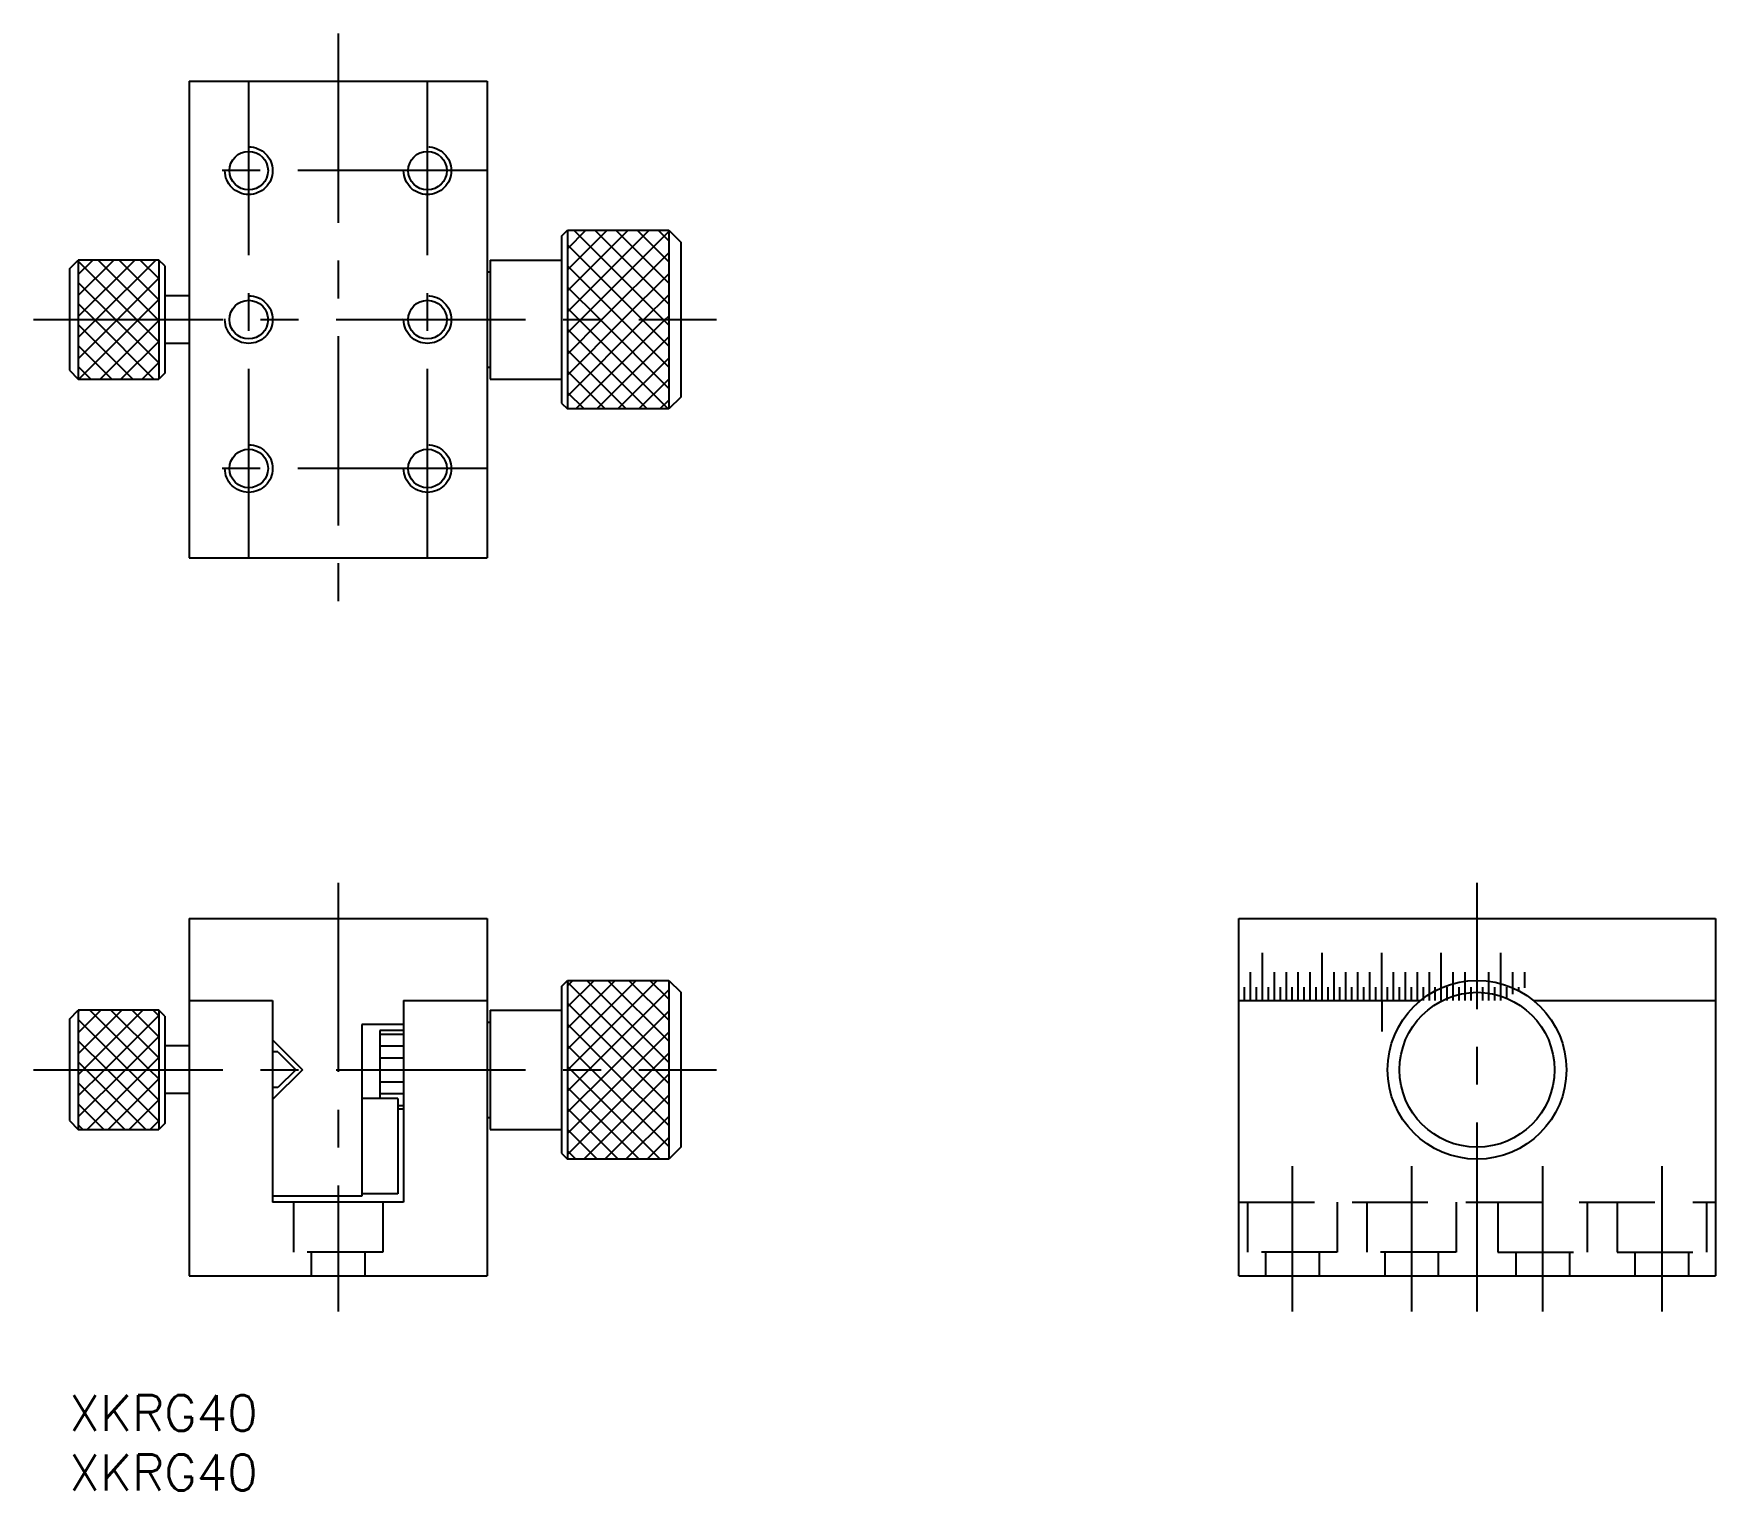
# Model space of a CAD drawing. Extents: x -3 to 138, y -8 to 114.
import ezdxf

# ---------------------------------------------------------------- set-up
doc = ezdxf.new("R2010")
doc.units = 0
doc.header["$LTSCALE"] = 0.5
doc.linetypes.add('CENTER', pattern=[50.8, 31.75, -6.35, 6.35, -6.35])
doc.linetypes.add('DASHED', pattern=[19.05, 12.7, -6.35])
for name, color, linetype in [('MSM_CENTER', 1, 'CENTER'), ('MSM_CONTINUOUS', 7, 'CONTINUOUS'), ('MSM_DASHED', 4, 'DASHED'), ('MSM_NARROW', 5, 'CONTINUOUS'), ('MSM_PART_NUMBER', 7, 'CONTINUOUS')]:
    doc.layers.add(name, color=color, linetype=linetype)
doc.styles.get("Standard").update_dxf_attribs({"font": 'txt.shx', "height": 3, "bigfont": 'bigfont.shx'})

# ---------------------------------------------------------------- blocks, each defined once
blk = doc.blocks.new('*U8')
at = {"layer": 'MSM_PART_NUMBER'}
blk.add_text('XKRG40', height=3, dxfattribs=at).set_placement((0, -3))
blk = doc.blocks.new('*U9')
at = {"layer": 'MSM_PART_NUMBER'}
blk.add_text('XKRG40', height=3, dxfattribs=at).set_placement((0, -8))

msp = doc.modelspace()

# ---------------------------------------------------------------- linework, layer by layer
at = {"layer": 'MSM_CENTER'}
for p, q in [((22.55, 114.26), (22.55, 66.26)), ((15.05, 70.26), (15.05, 110.26)), ((30.05, 70.26), (30.05, 110.26)), ((35.05, 102.76), (10.05, 102.76)), ((-3, 90.26), (54.3, 90.26)), ((35.05, 77.76), (10.05, 77.76)), ((22.55, 43), (22.55, 7)), ((118.13, 7), (118.13, 43)), ((-3, 27.3), (54.3, 27.3)), ((102.63, 19.2), (102.63, 7)), ((112.63, 19.2), (112.63, 7)), ((123.63, 19.2), (123.63, 7)), ((133.63, 19.2), (133.63, 7))]:
    msp.add_line(p, q, dxfattribs=at)
at = {"layer": 'MSM_CONTINUOUS'}
for p, q in [((10.05, 110.26), (10.05, 70.26)), ((10.05, 110.26), (35.05, 110.26)), ((35.05, 110.26), (35.05, 70.26)), ((41.3, 97.26), (41.8, 97.76)), ((41.8, 97.76), (41.8, 82.76)), ((41.8, 97.76), (50.3, 97.76)), ((50.3, 97.76), (50.3, 82.76)), ((50.3, 97.76), (51.3, 96.76)), ((41.3, 97.26), (41.3, 83.26)), ((51.3, 96.76), (51.3, 83.76)), ((0, 94.51), (0.75, 95.26)), ((7.5, 95.26), (0.75, 95.26)), ((0.75, 95.26), (0.75, 85.26)), ((7.5, 95.26), (7.5, 85.26)), ((8, 94.76), (7.5, 95.26)), ((8, 94.76), (8, 85.76)), ((35.3, 95.26), (41.3, 95.26)), ((35.3, 95.26), (35.3, 85.26)), ((0, 94.51), (0, 86.01)), ((35.05, 94.26), (35.3, 94.26)), ((10.05, 92.26), (8, 92.26)), ((10.05, 88.26), (8, 88.26)), ((35.05, 86.26), (35.3, 86.26)), ((0, 86.01), (0.75, 85.26)), ((0.75, 85.26), (7.5, 85.26)), ((8, 85.76), (7.5, 85.26)), ((35.3, 85.26), (41.3, 85.26)), ((51.3, 83.76), (50.3, 82.76)), ((41.3, 83.26), (41.8, 82.76)), ((50.3, 82.76), (41.8, 82.76)), ((10.05, 70.26), (35.05, 70.26)), ((10.05, 40), (10.05, 10)), ((10.05, 40), (35.05, 40)), ((35.05, 40), (35.05, 10)), ((98.13, 40), (138.13, 40)), ((98.13, 10), (98.13, 40)), ((138.13, 40), (138.13, 10)), ((41.3, 34.3), (41.8, 34.8)), ((41.3, 34.3), (41.3, 20.3)), ((41.8, 34.8), (41.8, 19.8)), ((41.8, 34.8), (50.3, 34.8)), ((50.3, 34.8), (50.3, 19.8)), ((50.3, 34.8), (51.3, 33.8)), ((10.05, 33.1), (17.05, 33.1)), ((17.05, 33.1), (17.05, 16.2)), ((28.05, 33.1), (35.05, 33.1)), ((28.05, 33.1), (28.05, 16.2)), ((51.3, 33.8), (51.3, 20.8)), ((98.13, 33.1), (113.38, 33.1)), ((122.89, 33.1), (138.13, 33.1)), ((0, 31.55), (0.75, 32.3)), ((0, 31.55), (0, 23.05)), ((7.5, 32.3), (0.75, 32.3)), ((0.75, 32.3), (0.75, 22.3)), ((7.5, 32.3), (7.5, 22.3)), ((8, 31.8), (7.5, 32.3)), ((8, 31.8), (8, 22.8)), ((24.55, 31.1), (24.55, 16.7)), ((28.05, 31.1), (24.55, 31.1)), ((35.05, 31.3), (35.3, 31.3)), ((35.3, 32.3), (41.3, 32.3)), ((35.3, 32.3), (35.3, 22.3)), ((17.05, 29.8), (19.55, 27.3)), ((28.05, 30.6), (26.05, 30.6)), ((26.05, 30.6), (26.05, 24.9)), ((10.05, 29.3), (8, 29.3)), ((17.5, 28.8), (17.05, 28.8)), ((17.5, 28.8), (19, 27.3)), ((19.55, 27.3), (17.05, 24.8)), ((19, 27.3), (17.5, 25.8)), ((17.5, 25.8), (17.05, 25.8)), ((10.05, 25.3), (8, 25.3)), ((27.55, 24.9), (24.55, 24.9)), ((27.55, 24.9), (27.55, 16.9)), ((28.05, 24), (27.55, 24)), ((0, 23.05), (0.75, 22.3)), ((8, 22.8), (7.5, 22.3)), ((35.05, 23.3), (35.3, 23.3)), ((0.75, 22.3), (7.5, 22.3)), ((35.3, 22.3), (41.3, 22.3)), ((41.3, 20.3), (41.8, 19.8)), ((50.3, 19.8), (41.8, 19.8)), ((51.3, 20.8), (50.3, 19.8)), ((24.55, 16.7), (17.05, 16.7)), ((28.05, 16.2), (17.05, 16.2)), ((27.55, 16.9), (24.55, 16.9)), ((10.05, 10), (35.05, 10)), ((98.13, 10), (138.13, 10))]:
    msp.add_line(p, q, dxfattribs=at)
for centre, radius in [((15.05, 102.76), 1.62), ((30.05, 102.76), 1.62), ((15.05, 90.26), 1.62), ((30.05, 90.26), 1.62), ((15.05, 77.76), 1.62), ((30.05, 77.76), 1.62), ((118.13, 27.3), 7.5), ((118.13, 27.3), 6.5)]:
    msp.add_circle(centre, radius, dxfattribs=at)
at = {"layer": 'MSM_DASHED'}
for p, q in [((18.8, 16.2), (18.8, 12)), ((18.8, 16.2), (18.8, 12)), ((26.3, 16.2), (26.3, 12)), ((26.3, 16.2), (26.3, 12)), ((98.13, 16.2), (138.13, 16.2)), ((98.88, 16.2), (98.88, 12)), ((106.38, 16.2), (106.38, 12)), ((108.88, 16.2), (108.88, 12)), ((116.38, 16.2), (116.38, 12)), ((119.88, 16.2), (119.88, 12)), ((127.38, 16.2), (127.38, 12)), ((129.88, 16.2), (129.88, 12)), ((137.38, 16.2), (137.38, 12)), ((26.3, 12), (18.8, 12)), ((20.3, 12), (20.3, 10)), ((24.8, 12), (24.8, 10)), ((106.38, 12), (98.88, 12)), ((100.38, 12), (100.38, 10)), ((104.88, 12), (104.88, 10)), ((116.38, 12), (108.88, 12)), ((110.38, 12), (110.38, 10)), ((114.88, 12), (114.88, 10)), ((119.88, 12), (127.38, 12)), ((121.38, 12), (121.38, 10)), ((125.88, 12), (125.88, 10)), ((129.88, 12), (137.38, 12)), ((131.38, 12), (131.38, 10)), ((135.88, 12), (135.88, 10))]:
    msp.add_line(p, q, dxfattribs=at)
for centre in [(15.05, 102.76), (30.05, 102.76), (15.05, 90.26), (30.05, 90.26), (15.05, 77.76), (30.05, 77.76)]:
    msp.add_circle(centre, 2, dxfattribs=at)
at = {"layer": 'MSM_NARROW'}
for p, q in [((41.8, 96.21), (43.35, 97.76)), ((41.8, 94.44), (45.12, 97.76)), ((41.8, 92.67), (46.89, 97.76)), ((41.8, 90.9), (48.65, 97.76)), ((49.83, 90.26), (42.33, 97.76)), ((42.92, 90.26), (50.3, 97.64)), ((50.3, 91.56), (44.1, 97.76)), ((50.3, 93.33), (45.87, 97.76)), ((50.3, 95.1), (47.64, 97.76)), ((50.3, 96.87), (49.4, 97.76)), ((48.06, 90.26), (41.8, 96.53)), ((0.75, 94.05), (1.96, 95.26)), ((0.75, 92.28), (3.73, 95.26)), ((0.75, 90.52), (5.5, 95.26)), ((5.64, 90.26), (0.75, 95.15)), ((2.26, 90.26), (7.26, 95.26)), ((7.41, 90.26), (2.41, 95.26)), ((7.5, 91.93), (4.17, 95.26)), ((7.5, 93.7), (5.94, 95.26)), ((46.3, 90.26), (41.8, 94.76)), ((44.69, 90.26), (50.3, 95.87)), ((3.87, 90.26), (0.75, 93.38)), ((4.03, 90.26), (7.5, 93.73)), ((46.46, 90.26), (50.3, 94.1)), ((5.8, 90.26), (7.5, 91.96)), ((44.53, 90.26), (41.8, 92.99)), ((48.22, 90.26), (50.3, 92.33)), ((2.1, 90.26), (0.75, 91.61)), ((42.76, 90.26), (41.8, 91.22)), ((49.99, 90.26), (50.3, 90.56)), ((0.75, 88.75), (2.26, 90.26)), ((0.75, 86.98), (4.03, 90.26)), ((5.33, 85.26), (0.75, 89.85)), ((0.8, 85.26), (5.8, 90.26)), ((7.1, 85.26), (2.1, 90.26)), ((2.57, 85.26), (7.5, 90.19)), ((7.5, 86.63), (3.87, 90.26)), ((7.5, 88.4), (5.64, 90.26)), ((7.5, 90.17), (7.41, 90.26)), ((41.8, 89.14), (42.92, 90.26)), ((41.8, 87.37), (44.69, 90.26)), ((41.8, 85.6), (46.46, 90.26)), ((41.8, 83.83), (48.22, 90.26)), ((48.49, 82.76), (41.8, 89.46)), ((42.49, 82.76), (49.99, 90.26)), ((50.26, 82.76), (42.76, 90.26)), ((50.3, 84.49), (44.53, 90.26)), ((50.3, 86.26), (46.3, 90.26)), ((50.3, 88.03), (48.06, 90.26)), ((50.3, 89.8), (49.83, 90.26)), ((3.57, 85.26), (0.75, 88.08)), ((4.33, 85.26), (7.5, 88.43)), ((46.73, 82.76), (41.8, 87.69)), ((44.26, 82.76), (50.3, 88.8)), ((1.8, 85.26), (0.75, 86.31)), ((6.1, 85.26), (7.5, 86.66)), ((46.03, 82.76), (50.3, 87.03)), ((44.96, 82.76), (41.8, 85.92)), ((47.8, 82.76), (50.3, 85.26)), ((43.19, 82.76), (41.8, 84.15)), ((49.56, 82.76), (50.3, 83.49)), ((100.13, 33.1), (100.13, 37.11)), ((105.13, 33.1), (105.13, 37.11)), ((110.13, 33.1), (110.13, 37.11)), ((115.13, 33.1), (115.13, 37.11)), ((120.13, 33.1), (120.13, 37.11)), ((99.13, 33.1), (99.13, 35.48)), ((101.13, 33.1), (101.13, 35.48)), ((102.13, 33.1), (102.13, 35.48)), ((103.13, 33.1), (103.13, 35.48)), ((104.13, 33.1), (104.13, 35.48)), ((106.13, 33.1), (106.13, 35.48)), ((107.13, 33.1), (107.13, 35.48)), ((108.13, 33.1), (108.13, 35.48)), ((109.13, 33.1), (109.13, 35.48)), ((111.13, 33.1), (111.13, 35.48)), ((112.13, 33.1), (112.13, 35.48)), ((113.13, 33.1), (113.13, 35.48)), ((114.13, 33.1), (114.13, 35.48)), ((116.13, 33.1), (116.13, 35.48)), ((117.13, 33.1), (117.13, 35.48)), ((118.13, 33.1), (118.13, 35.48)), ((119.13, 33.1), (119.13, 35.48)), ((121.13, 33.64), (121.13, 35.48)), ((122.13, 34.17), (122.13, 35.48)), ((41.8, 34.34), (42.26, 34.8)), ((41.8, 32.57), (44.03, 34.8)), ((41.8, 30.8), (45.8, 34.8)), ((41.8, 29.03), (47.57, 34.8)), ((49.15, 27.3), (41.8, 34.66)), ((41.83, 27.3), (49.33, 34.8)), ((50.3, 27.92), (43.42, 34.8)), ((43.6, 27.3), (50.3, 34)), ((50.3, 29.69), (45.19, 34.8)), ((50.3, 31.46), (46.96, 34.8)), ((50.3, 33.23), (48.72, 34.8)), ((98.63, 33.1), (98.63, 34.23)), ((99.63, 33.1), (99.63, 34.23)), ((100.63, 33.1), (100.63, 34.23)), ((101.63, 33.1), (101.63, 34.23)), ((102.63, 33.1), (102.63, 34.23)), ((103.63, 33.1), (103.63, 34.23)), ((104.63, 33.1), (104.63, 34.23)), ((105.63, 33.1), (105.63, 34.23)), ((106.63, 33.1), (106.63, 34.23)), ((107.63, 33.1), (107.63, 34.23)), ((108.63, 33.1), (108.63, 34.23)), ((109.63, 33.1), (109.63, 34.23)), ((110.63, 33.1), (110.63, 34.23)), ((111.63, 33.1), (111.63, 34.23)), ((112.63, 33.1), (112.63, 34.23)), ((113.63, 33.1), (113.63, 34.23)), ((114.63, 33.1), (114.63, 34.23)), ((115.63, 33.1), (115.63, 34.23)), ((116.63, 33.1), (116.63, 34.23)), ((117.63, 33.1), (117.63, 34.23)), ((118.63, 33.1), (118.63, 34.23)), ((119.63, 33.1), (119.63, 34.23)), ((120.63, 33.3), (120.63, 34.23)), ((121.63, 33.93), (121.63, 34.23)), ((47.39, 27.3), (41.8, 32.89)), ((110.13, 33.1), (110.13, 30.51)), ((0.75, 32.18), (0.87, 32.3)), ((0.75, 30.41), (2.64, 32.3)), ((0.75, 28.64), (4.41, 32.3)), ((4.96, 27.3), (0.75, 31.51)), ((1.17, 27.3), (6.17, 32.3)), ((6.73, 27.3), (1.73, 32.3)), ((2.94, 27.3), (7.5, 31.86)), ((7.5, 28.29), (3.49, 32.3)), ((7.5, 30.06), (5.26, 32.3)), ((7.5, 31.83), (7.03, 32.3)), ((45.62, 27.3), (41.8, 31.12)), ((45.37, 27.3), (50.3, 32.23)), ((3.19, 27.3), (0.75, 29.74)), ((4.71, 27.3), (7.5, 30.09)), ((26.05, 30.3), (28.05, 30.3)), ((47.14, 27.3), (50.3, 30.46)), ((6.48, 27.3), (7.5, 28.32)), ((26.05, 29.3), (28.05, 29.3)), ((26.05, 28.3), (28.05, 28.3)), ((43.85, 27.3), (41.8, 29.35)), ((48.9, 27.3), (50.3, 28.69)), ((1.42, 27.3), (0.75, 27.97)), ((0.75, 26.88), (1.17, 27.3)), ((0.75, 25.11), (2.94, 27.3)), ((0.75, 23.34), (4.71, 27.3)), ((6.42, 22.3), (1.42, 27.3)), ((1.48, 22.3), (6.48, 27.3)), ((7.5, 22.99), (3.19, 27.3)), ((7.5, 24.76), (4.96, 27.3)), ((7.5, 26.53), (6.73, 27.3)), ((26.05, 27.3), (28.05, 27.3)), ((42.08, 27.3), (41.8, 27.58)), ((41.8, 27.26), (41.83, 27.3)), ((41.8, 25.5), (43.6, 27.3)), ((41.8, 23.73), (45.37, 27.3)), ((41.8, 21.96), (47.14, 27.3)), ((41.8, 20.19), (48.9, 27.3)), ((49.58, 19.8), (42.08, 27.3)), ((43.17, 19.8), (50.3, 26.93)), ((50.3, 20.85), (43.85, 27.3)), ((50.3, 22.62), (45.62, 27.3)), ((50.3, 24.39), (47.39, 27.3)), ((50.3, 26.16), (49.15, 27.3)), ((4.66, 22.3), (0.75, 26.21)), ((3.25, 22.3), (7.5, 26.55)), ((26.05, 26.3), (28.05, 26.3)), ((47.81, 19.8), (41.8, 25.82)), ((2.89, 22.3), (0.75, 24.44)), ((5.01, 22.3), (7.5, 24.79)), ((26.05, 25.3), (28.05, 25.3)), ((27.55, 24.3), (28.05, 24.3)), ((46.05, 19.8), (41.8, 24.05)), ((44.94, 19.8), (50.3, 25.16)), ((1.12, 22.3), (0.75, 22.67)), ((6.78, 22.3), (7.5, 23.02)), ((46.71, 19.8), (50.3, 23.39)), ((44.28, 19.8), (41.8, 22.28)), ((48.48, 19.8), (50.3, 21.62)), ((42.51, 19.8), (41.8, 20.51)), ((50.24, 19.8), (50.3, 19.85))]:
    msp.add_line(p, q, dxfattribs=at)

# ---------------------------------------------------------------- block references
at = {"layer": 'MSM_CONTINUOUS'}
for name in ['*U8', '*U9']:
    msp.add_blockref(name, (0, 0), dxfattribs=at)

doc.saveas('drawing.dxf')
